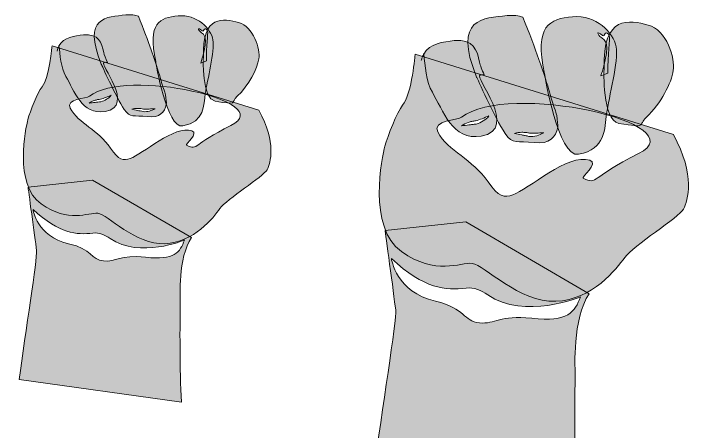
# Model space of a CAD drawing. Header units: inches. Extents: x 239 to 844, y -990 to -91.
# Drawn here: x 248.7 to 489.7, y -253.6 to -106.9 of the extents above; entities that cross this region are included whole.
import ezdxf

# ---------------------------------------------------------------- set-up
doc = ezdxf.new("R2010")
doc.units = ezdxf.units.IN
doc.header["$MEASUREMENT"] = 0
doc.layers.add('Layer 1', color=7, linetype='Continuous')

# ---------------------------------------------------------------- blocks, each defined once
blk = doc.blocks.new('block 16')
at = {"layer": 'Layer 1', "lineweight": 0}
for points, knots in [([(412.74, -128.41), (413.21, -128.32), (413.67, -128.31), (414.12, -128.37), (414.12, -128.37), (414.12, -128.37), (414.12, -128.37), (413.29, -126.54), (412.68, -124.98), (412.49, -123.98), (411.69, -119.78), (410.29, -115.7), (403.57, -116.36), (399.73, -116.73), (394.93, -117.31), (392.84, -121.08), (393.32, -124.89), (393.68, -130.77), (395.89, -134.5), (399.58, -140.71), (402.85, -151.62), (413.07, -149.89), (426.86, -147.55), (410.15, -128.93), (412.74, -128.41)], [0, 0, 0, 0, 1, 1, 1, 2, 2, 2, 3, 3, 3, 4, 4, 4, 5, 5, 5, 6, 6, 6, 7, 7, 7, 8, 8, 8, 8]), ([(413.36, -143.77), (414.15, -143.46), (414.93, -143.12), (415.77, -142.8), (415.21, -143.51), (414.53, -144.08), (413.78, -144.57), (413.03, -145.05), (412.2, -145.45), (411.26, -145.65), (410.76, -145.73), (410.38, -145.75), (409.96, -145.8), (409.54, -145.84), (409.12, -145.91), (408.7, -145.95), (407.86, -146.07), (407, -146.18), (406.11, -146.25), (406.85, -145.73), (407.66, -145.37), (408.5, -145.08), (408.91, -144.93), (409.35, -144.83), (409.78, -144.73), (410.21, -144.63), (410.7, -144.58), (411.04, -144.52), (411.8, -144.35), (412.58, -144.08), (413.36, -143.77)], [0, 0, 0, 0, 1, 1, 1, 2, 2, 2, 3, 3, 3, 4, 4, 4, 5, 5, 5, 6, 6, 6, 7, 7, 7, 8, 8, 8, 9, 9, 9, 10, 10, 10, 10])]:
    blk.add_open_spline(points, degree=3, knots=knots, dxfattribs=at)
blk = doc.blocks.new('block 15')
at = {"layer": 'Layer 1', "true_color": 0x1f9d48}
h = blk.add_hatch(color=114, dxfattribs=at)
h.dxf.hatch_style = 2
edge = h.paths.add_edge_path()
edge.add_spline(control_points=[(392.47, -121.86), (392.42, -121.99), (392.36, -122.11), (392.32, -122.24), (392.36, -122.11), (392.42, -121.98), (392.47, -121.86)], knot_values=[0, 0, 0, 0, 1, 1, 1, 2, 2, 2, 2], degree=3, periodic=1)
edge = h.paths.add_edge_path()
edge.add_spline(control_points=[(392.76, -121.23), (392.65, -121.43), (392.56, -121.64), (392.47, -121.86), (392.56, -121.64), (392.65, -121.43), (392.76, -121.23)], knot_values=[0, 0, 0, 0, 1, 1, 1, 2, 2, 2, 2], degree=3, periodic=1)
edge = h.paths.add_edge_path()
edge.add_spline(control_points=[(392.32, -122.24), (392.19, -122.6), (392.08, -122.98), (392, -123.39), (392.08, -122.98), (392.19, -122.6), (392.32, -122.24)], knot_values=[0, 0, 0, 0, 1, 1, 1, 2, 2, 2, 2], degree=3, periodic=1)
edge = h.paths.add_edge_path()
edge.add_spline(control_points=[(392.76, -121.23), (392.78, -121.18), (392.81, -121.13), (392.84, -121.08), (392.84, -121.07), (392.84, -121.06), (392.84, -121.05), (392.81, -121.1), (392.79, -121.17), (392.76, -121.23)], knot_values=[0, 0, 0, 0, 1, 1, 1, 2, 2, 2, 3, 3, 3, 3], degree=3, periodic=1)
edge = h.paths.add_edge_path()
edge.add_spline(control_points=[(412.74, -128.41), (413.21, -128.32), (413.67, -128.31), (414.12, -128.37), (414.12, -128.37), (414.12, -128.37), (414.12, -128.37), (413.29, -126.54), (412.68, -124.98), (412.49, -123.98), (411.69, -119.78), (410.29, -115.7), (403.57, -116.36), (399.73, -116.73), (394.93, -117.31), (392.84, -121.08), (393.32, -124.89), (393.68, -130.77), (395.89, -134.5), (399.58, -140.71), (402.85, -151.62), (413.07, -149.89), (426.86, -147.55), (410.15, -128.93), (412.74, -128.41)], knot_values=[0, 0, 0, 0, 1, 1, 1, 2, 2, 2, 3, 3, 3, 4, 4, 4, 5, 5, 5, 6, 6, 6, 7, 7, 7, 8, 8, 8, 8], degree=3, periodic=1)
edge = h.paths.add_edge_path()
edge.add_spline(control_points=[(413.36, -143.77), (414.15, -143.46), (414.93, -143.12), (415.77, -142.8), (415.21, -143.51), (414.53, -144.08), (413.78, -144.57), (413.03, -145.05), (412.2, -145.45), (411.26, -145.65), (410.76, -145.73), (410.38, -145.75), (409.96, -145.8), (409.54, -145.84), (409.12, -145.91), (408.7, -145.95), (407.86, -146.07), (407, -146.18), (406.11, -146.25), (406.85, -145.73), (407.66, -145.37), (408.5, -145.08), (408.91, -144.93), (409.35, -144.83), (409.78, -144.73), (410.21, -144.63), (410.7, -144.58), (411.04, -144.52), (411.8, -144.35), (412.58, -144.08), (413.36, -143.77)], knot_values=[0, 0, 0, 0, 1, 1, 1, 2, 2, 2, 3, 3, 3, 4, 4, 4, 5, 5, 5, 6, 6, 6, 7, 7, 7, 8, 8, 8, 9, 9, 9, 10, 10, 10, 10], degree=3, periodic=1)
at = {"layer": 'Layer 1', "lineweight": 0}
for points, knots in [([(392.32, -122.24), (392.19, -122.6), (392.08, -122.98), (392, -123.39), (392.08, -122.98), (392.19, -122.6), (392.32, -122.24)], [0, 0, 0, 0, 1, 1, 1, 2, 2, 2, 2]), ([(392.47, -121.86), (392.42, -121.99), (392.36, -122.11), (392.32, -122.24), (392.36, -122.11), (392.42, -121.98), (392.47, -121.86)], [0, 0, 0, 0, 1, 1, 1, 2, 2, 2, 2]), ([(392.76, -121.23), (392.65, -121.43), (392.56, -121.64), (392.47, -121.86), (392.56, -121.64), (392.65, -121.43), (392.76, -121.23)], [0, 0, 0, 0, 1, 1, 1, 2, 2, 2, 2]), ([(392.76, -121.23), (392.78, -121.18), (392.81, -121.13), (392.84, -121.08), (392.84, -121.07), (392.84, -121.06), (392.84, -121.05), (392.81, -121.1), (392.79, -121.17), (392.76, -121.23)], [0, 0, 0, 0, 1, 1, 1, 2, 2, 2, 3, 3, 3, 3])]:
    blk.add_open_spline(points, degree=3, knots=knots, dxfattribs=at)
at = {"layer": 'Layer 1'}
blk.add_blockref('block 16', (0, 0), dxfattribs=at)
blk = doc.blocks.new('block 14')
at = {"layer": 'Layer 1'}
blk.add_blockref('block 15', (0, 0), dxfattribs=at)
blk = doc.blocks.new('block 13')
at = {"layer": 'Layer 1', "true_color": 0x1f9d48}
h = blk.add_hatch(color=114, dxfattribs=at)
h.dxf.hatch_style = 2
edge = h.paths.add_edge_path()
edge.add_spline(control_points=[(439.58, -142.65), (439.44, -141.77), (439.21, -141.16), (439.02, -140.62), (437.5, -136.4), (437.21, -133.91), (433.32, -122.93), (431.85, -118.77), (429.99, -113.78), (427.71, -108.14), (426.29, -107.58), (424.49, -107.35), (422.13, -107.59), (413.92, -108.42), (402.89, -108.26), (411.44, -129.17), (411.44, -129.17), (417.74, -143.31), (421.52, -149.02), (424.13, -152.97), (425.61, -151.38), (431.81, -152.18), (437.07, -152.87), (439.25, -150.18), (439.97, -146.85), (440.08, -145.99), (439.86, -144.44), (439.58, -142.65)], knot_values=[0, 0, 0, 0, 1, 1, 1, 2, 2, 2, 3, 3, 3, 4, 4, 4, 5, 5, 5, 6, 6, 6, 7, 7, 7, 8, 8, 8, 9, 9, 9, 9], degree=3, periodic=1)
edge = h.paths.add_edge_path()
edge.add_spline(control_points=[(432.56, -149.74), (431.7, -149.96), (430.79, -150.08), (429.84, -149.97), (429.33, -149.89), (428.96, -149.79), (428.55, -149.7), (428.14, -149.61), (427.73, -149.55), (427.31, -149.46), (426.47, -149.3), (425.63, -149.14), (424.76, -148.92), (425.62, -148.66), (426.5, -148.57), (427.39, -148.56), (427.83, -148.55), (428.28, -148.59), (428.72, -148.63), (429.16, -148.68), (429.64, -148.78), (429.98, -148.83), (430.76, -148.91), (431.58, -148.9), (432.42, -148.85), (433.26, -148.8), (434.12, -148.72), (435.01, -148.69), (434.26, -149.18), (433.43, -149.51), (432.56, -149.74)], knot_values=[0, 0, 0, 0, 1, 1, 1, 2, 2, 2, 3, 3, 3, 4, 4, 4, 5, 5, 5, 6, 6, 6, 7, 7, 7, 8, 8, 8, 9, 9, 9, 10, 10, 10, 10], degree=3, periodic=1)
h = blk.add_hatch(color=114, dxfattribs=at)
h.dxf.hatch_style = 2
edge = h.paths.add_edge_path()
edge.add_spline(control_points=[(460.47, -118.49), (459.57, -113.57), (453.41, -107.19), (445.19, -107.96), (436.98, -108.73), (431.66, -111.04), (435.31, -128.03), (435.31, -128.03), (440.06, -157.59), (447.28, -156.28), (456.89, -154.53), (456.4, -147.03), (457.11, -142.07), (457.93, -136.34), (461.36, -123.41), (460.47, -118.49)], knot_values=[0, 0, 0, 0, 1, 1, 1, 2, 2, 2, 3, 3, 3, 4, 4, 4, 5, 5, 5, 5], degree=3, periodic=1)
edge = h.paths.add_edge_path()
edge.add_spline(control_points=[(455.08, -128.76), (455.08, -128.76), (458.91, -117.88), (456.24, -116.05), (453.75, -114.34), (453.51, -112.99), (454.93, -114.01), (456.36, -115.03), (456.08, -114.67), (456.6, -113.91), (457.12, -113.16), (457.68, -113.82), (458.06, -114.69), (458.43, -115.57), (457.43, -121.54), (457.55, -127.75), (457.55, -127.75), (455.08, -128.76), (455.08, -128.76)], knot_values=[0, 0, 0, 0, 1, 1, 1, 2, 2, 2, 3, 3, 3, 4, 4, 4, 5, 5, 5, 6, 6, 6, 6], degree=3, periodic=1)
h = blk.add_hatch(color=114, dxfattribs=at)
h.dxf.hatch_style = 2
edge = h.paths.add_edge_path()
edge.add_spline(control_points=[(456.23, -126.31), (456.23, -126.31), (455.42, -144.43), (461.48, -145.42), (471.73, -147.08), (467.98, -146.18), (471.11, -143.27), (476.21, -138.53), (479.9, -131.08), (480.58, -126.86), (481.27, -122.64), (478.26, -112.56), (471.73, -110.88), (465.19, -109.2), (455.65, -107.03), (456.23, -126.31)], knot_values=[0, 0, 0, 0, 1, 1, 1, 2, 2, 2, 3, 3, 3, 4, 4, 4, 5, 5, 5, 5], degree=3, periodic=1)
at = {"layer": 'Layer 1', "true_color": 0xea2625}
h = blk.add_hatch(color=20, dxfattribs=at)
h.dxf.hatch_style = 2
edge = h.paths.add_edge_path()
edge.add_spline(control_points=[(480.62, -149.36), (480.62, -149.36), (389.81, -121.16), (389.81, -121.16), (389.81, -121.16), (388.77, -134.88), (385.42, -139.07), (383.51, -141.46), (380.17, -149.85), (379.2, -153.43), (378.24, -157.02), (372.98, -181.91), (385.03, -190.46), (397.08, -199), (405.64, -194.17), (409.9, -194.59), (414.15, -195.01), (426.34, -208.48), (439.28, -207.91), (452.22, -207.34), (460.65, -196.5), (463.5, -192.48), (466.35, -188.47), (482.68, -178.41), (484.19, -175.49), (485.71, -172.57), (488.43, -163.63), (480.62, -149.36)], knot_values=[0, 0, 0, 0, 1, 1, 1, 2, 2, 2, 3, 3, 3, 4, 4, 4, 5, 5, 5, 6, 6, 6, 7, 7, 7, 8, 8, 8, 9, 9, 9, 9], degree=3, periodic=1)
edge = h.paths.add_edge_path()
edge.add_spline(control_points=[(468.34, -156.05), (451.24, -164.47), (454.24, -167.09), (448.86, -164.7), (448.05, -164.34), (454.56, -159.51), (451.18, -158.36), (443.67, -155.78), (429.49, -168.73), (424.12, -170.54), (421.23, -171.51), (419.11, -171.37), (415.47, -165.97), (410.01, -157.85), (401.47, -155.33), (397.8, -148.42), (395.65, -144.38), (404.98, -144.22), (406.18, -143.26), (422.1, -130.53), (489.71, -145.54), (468.34, -156.05)], knot_values=[0, 0, 0, 0, 1, 1, 1, 2, 2, 2, 3, 3, 3, 4, 4, 4, 5, 5, 5, 6, 6, 6, 7, 7, 7, 7], degree=3, periodic=1)
at = {"layer": 'Layer 1', "true_color": 0xfccf0c}
h = blk.add_hatch(color=40, dxfattribs=at)
h.dxf.hatch_style = 2
edge = h.paths.add_edge_path()
edge.add_spline(control_points=[(446.06, -232.23), (446.06, -232.23), (445.06, -213.98), (451, -205.23), (451, -205.23), (407.61, -179.98), (407.61, -179.98), (407.61, -179.98), (379.26, -183.08), (379.26, -183.08), (379.26, -183.08), (382.31, -205.26), (382.99, -210.85), (383.44, -214.54), (377.97, -247.02), (375.43, -267.44), (375.43, -267.44), (446.62, -277.4), (446.62, -277.4), (445.78, -263.43), (445.98, -243.56), (446.06, -232.23)], knot_values=[0, 0, 0, 0, 1, 1, 1, 2, 2, 2, 3, 3, 3, 4, 4, 4, 5, 5, 5, 6, 6, 6, 7, 7, 7, 7], degree=3, periodic=1)
edge = h.paths.add_edge_path()
edge.add_spline(control_points=[(430.83, -213.87), (419.38, -212.61), (418.04, -216.02), (412.42, -215.48), (406.8, -214.95), (407.57, -210.32), (397.01, -207.9), (383.09, -204.72), (381.48, -192.9), (381.48, -192.9), (393.23, -203.58), (400.42, -204.16), (407.77, -203.24), (410.53, -202.9), (413.05, -204.1), (415.34, -205.67), (428.3, -214.55), (447.95, -206.32), (447.95, -206.32), (445.99, -211.64), (443.65, -215.28), (430.83, -213.87)], knot_values=[0, 0, 0, 0, 1, 1, 1, 2, 2, 2, 3, 3, 3, 4, 4, 4, 5, 5, 5, 6, 6, 6, 7, 7, 7, 7], degree=3, periodic=1)
at = {"layer": 'Layer 1', "lineweight": 0}
for points, knots in [([(439.58, -142.65), (439.44, -141.77), (439.21, -141.16), (439.02, -140.62), (437.5, -136.4), (437.21, -133.91), (433.32, -122.93), (431.85, -118.77), (429.99, -113.78), (427.71, -108.14), (426.29, -107.58), (424.49, -107.35), (422.13, -107.59), (413.92, -108.42), (402.89, -108.26), (411.44, -129.17), (411.44, -129.17), (417.74, -143.31), (421.52, -149.02), (424.13, -152.97), (425.61, -151.38), (431.81, -152.18), (437.07, -152.87), (439.25, -150.18), (439.97, -146.85), (440.08, -145.99), (439.86, -144.44), (439.58, -142.65)], [0, 0, 0, 0, 1, 1, 1, 2, 2, 2, 3, 3, 3, 4, 4, 4, 5, 5, 5, 6, 6, 6, 7, 7, 7, 8, 8, 8, 9, 9, 9, 9]), ([(460.47, -118.49), (459.57, -113.57), (453.41, -107.19), (445.19, -107.96), (436.98, -108.73), (431.66, -111.04), (435.31, -128.03), (435.31, -128.03), (440.06, -157.59), (447.28, -156.28), (456.89, -154.53), (456.4, -147.03), (457.11, -142.07), (457.93, -136.34), (461.36, -123.41), (460.47, -118.49)], [0, 0, 0, 0, 1, 1, 1, 2, 2, 2, 3, 3, 3, 4, 4, 4, 5, 5, 5, 5]), ([(456.23, -126.31), (456.23, -126.31), (455.42, -144.43), (461.48, -145.42), (471.73, -147.08), (467.98, -146.18), (471.11, -143.27), (476.21, -138.53), (479.9, -131.08), (480.58, -126.86), (481.27, -122.64), (478.26, -112.56), (471.73, -110.88), (465.19, -109.2), (455.65, -107.03), (456.23, -126.31)], [0, 0, 0, 0, 1, 1, 1, 2, 2, 2, 3, 3, 3, 4, 4, 4, 5, 5, 5, 5]), ([(455.08, -128.76), (455.08, -128.76), (458.91, -117.88), (456.24, -116.05), (453.75, -114.34), (453.51, -112.99), (454.93, -114.01), (456.36, -115.03), (456.08, -114.67), (456.6, -113.91), (457.12, -113.16), (457.68, -113.82), (458.06, -114.69), (458.43, -115.57), (457.43, -121.54), (457.55, -127.75), (457.55, -127.75), (455.08, -128.76), (455.08, -128.76)], [0, 0, 0, 0, 1, 1, 1, 2, 2, 2, 3, 3, 3, 4, 4, 4, 5, 5, 5, 6, 6, 6, 6]), ([(480.62, -149.36), (480.62, -149.36), (389.81, -121.16), (389.81, -121.16), (389.81, -121.16), (388.77, -134.88), (385.42, -139.07), (383.51, -141.46), (380.17, -149.85), (379.2, -153.43), (378.24, -157.02), (372.98, -181.91), (385.03, -190.46), (397.08, -199), (405.64, -194.17), (409.9, -194.59), (414.15, -195.01), (426.34, -208.48), (439.28, -207.91), (452.22, -207.34), (460.65, -196.5), (463.5, -192.48), (466.35, -188.47), (482.68, -178.41), (484.19, -175.49), (485.71, -172.57), (488.43, -163.63), (480.62, -149.36)], [0, 0, 0, 0, 1, 1, 1, 2, 2, 2, 3, 3, 3, 4, 4, 4, 5, 5, 5, 6, 6, 6, 7, 7, 7, 8, 8, 8, 9, 9, 9, 9]), ([(468.34, -156.05), (451.24, -164.47), (454.24, -167.09), (448.86, -164.7), (448.05, -164.34), (454.56, -159.51), (451.18, -158.36), (443.67, -155.78), (429.49, -168.73), (424.12, -170.54), (421.23, -171.51), (419.11, -171.37), (415.47, -165.97), (410.01, -157.85), (401.47, -155.33), (397.8, -148.42), (395.65, -144.38), (404.98, -144.22), (406.18, -143.26), (422.1, -130.53), (489.71, -145.54), (468.34, -156.05)], [0, 0, 0, 0, 1, 1, 1, 2, 2, 2, 3, 3, 3, 4, 4, 4, 5, 5, 5, 6, 6, 6, 7, 7, 7, 7]), ([(432.56, -149.74), (431.7, -149.96), (430.79, -150.08), (429.84, -149.97), (429.33, -149.89), (428.96, -149.79), (428.55, -149.7), (428.14, -149.61), (427.73, -149.55), (427.31, -149.46), (426.47, -149.3), (425.63, -149.14), (424.76, -148.92), (425.62, -148.66), (426.5, -148.57), (427.39, -148.56), (427.83, -148.55), (428.28, -148.59), (428.72, -148.63), (429.16, -148.68), (429.64, -148.78), (429.98, -148.83), (430.76, -148.91), (431.58, -148.9), (432.42, -148.85), (433.26, -148.8), (434.12, -148.72), (435.01, -148.69), (434.26, -149.18), (433.43, -149.51), (432.56, -149.74)], [0, 0, 0, 0, 1, 1, 1, 2, 2, 2, 3, 3, 3, 4, 4, 4, 5, 5, 5, 6, 6, 6, 7, 7, 7, 8, 8, 8, 9, 9, 9, 10, 10, 10, 10]), ([(446.06, -232.23), (446.06, -232.23), (445.06, -213.98), (451, -205.23), (451, -205.23), (407.61, -179.98), (407.61, -179.98), (407.61, -179.98), (379.26, -183.08), (379.26, -183.08), (379.26, -183.08), (382.31, -205.26), (382.99, -210.85), (383.44, -214.54), (377.97, -247.02), (375.43, -267.44), (375.43, -267.44), (446.62, -277.4), (446.62, -277.4), (445.78, -263.43), (445.98, -243.56), (446.06, -232.23)], [0, 0, 0, 0, 1, 1, 1, 2, 2, 2, 3, 3, 3, 4, 4, 4, 5, 5, 5, 6, 6, 6, 7, 7, 7, 7]), ([(430.83, -213.87), (419.38, -212.61), (418.04, -216.02), (412.42, -215.48), (406.8, -214.95), (407.57, -210.32), (397.01, -207.9), (383.09, -204.72), (381.48, -192.9), (381.48, -192.9), (393.23, -203.58), (400.42, -204.16), (407.77, -203.24), (410.53, -202.9), (413.05, -204.1), (415.34, -205.67), (428.3, -214.55), (447.95, -206.32), (447.95, -206.32), (445.99, -211.64), (443.65, -215.28), (430.83, -213.87)], [0, 0, 0, 0, 1, 1, 1, 2, 2, 2, 3, 3, 3, 4, 4, 4, 5, 5, 5, 6, 6, 6, 7, 7, 7, 7])]:
    blk.add_open_spline(points, degree=3, knots=knots, dxfattribs=at)
at = {"layer": 'Layer 1'}
blk.add_blockref('block 14', (0, 0), dxfattribs=at)
blk = doc.blocks.new('block 20')
at = {"layer": 'Layer 1', "lineweight": 0}
for points, knots in [([(280.57, -124.02), (280.95, -123.95), (281.31, -123.95), (281.68, -123.99), (281.69, -124.02), (281.71, -124.06), (281.72, -124.09), (281.04, -122.58), (280.52, -121.29), (280.37, -120.48), (279.73, -117.12), (278.61, -113.85), (273.23, -114.37), (270.16, -114.67), (266.31, -115.14), (264.64, -118.15), (265.02, -121.21), (265.31, -125.91), (267.08, -128.9), (270.03, -133.87), (272.65, -142.6), (280.83, -141.22), (291.87, -139.34), (278.5, -124.44), (280.57, -124.02)], [0, 0, 0, 0, 1, 1, 1, 2, 2, 2, 3, 3, 3, 4, 4, 4, 5, 5, 5, 6, 6, 6, 7, 7, 7, 8, 8, 8, 8]), ([(281.07, -136.32), (281.7, -136.07), (282.33, -135.8), (283, -135.54), (282.55, -136.11), (282, -136.57), (281.4, -136.96), (280.8, -137.34), (280.14, -137.67), (279.39, -137.82), (278.98, -137.89), (278.68, -137.91), (278.34, -137.94), (278.01, -137.97), (277.68, -138.03), (277.34, -138.07), (276.66, -138.16), (275.98, -138.25), (275.27, -138.31), (275.85, -137.89), (276.5, -137.6), (277.17, -137.37), (277.51, -137.25), (277.85, -137.17), (278.2, -137.09), (278.55, -137.01), (278.93, -136.97), (279.21, -136.92), (279.82, -136.79), (280.45, -136.57), (281.07, -136.32)], [0, 0, 0, 0, 1, 1, 1, 2, 2, 2, 3, 3, 3, 4, 4, 4, 5, 5, 5, 6, 6, 6, 7, 7, 7, 8, 8, 8, 9, 9, 9, 10, 10, 10, 10])]:
    blk.add_open_spline(points, degree=3, knots=knots, dxfattribs=at)
blk = doc.blocks.new('block 19')
at = {"layer": 'Layer 1', "true_color": 0x1f9d48}
h = blk.add_hatch(color=114, dxfattribs=at)
h.dxf.hatch_style = 2
edge = h.paths.add_edge_path()
edge.add_spline(control_points=[(264.34, -118.78), (264.3, -118.88), (264.26, -118.97), (264.22, -119.08), (264.26, -118.97), (264.3, -118.88), (264.34, -118.78)], knot_values=[0, 0, 0, 0, 1, 1, 1, 2, 2, 2, 2], degree=3, periodic=1)
edge = h.paths.add_edge_path()
edge.add_spline(control_points=[(264.57, -118.27), (264.49, -118.43), (264.42, -118.6), (264.34, -118.78), (264.41, -118.6), (264.49, -118.43), (264.57, -118.27)], knot_values=[0, 0, 0, 0, 1, 1, 1, 2, 2, 2, 2], degree=3, periodic=1)
edge = h.paths.add_edge_path()
edge.add_spline(control_points=[(280.57, -124.02), (280.95, -123.95), (281.31, -123.95), (281.68, -123.99), (281.69, -124.02), (281.71, -124.06), (281.72, -124.09), (281.04, -122.58), (280.52, -121.29), (280.37, -120.48), (279.73, -117.12), (278.61, -113.85), (273.23, -114.37), (270.16, -114.67), (266.31, -115.14), (264.64, -118.15), (265.02, -121.21), (265.31, -125.91), (267.08, -128.9), (270.03, -133.87), (272.65, -142.6), (280.83, -141.22), (291.87, -139.34), (278.5, -124.44), (280.57, -124.02)], knot_values=[0, 0, 0, 0, 1, 1, 1, 2, 2, 2, 3, 3, 3, 4, 4, 4, 5, 5, 5, 6, 6, 6, 7, 7, 7, 8, 8, 8, 8], degree=3, periodic=1)
edge = h.paths.add_edge_path()
edge.add_spline(control_points=[(281.07, -136.32), (281.7, -136.07), (282.33, -135.8), (283, -135.54), (282.55, -136.11), (282, -136.57), (281.4, -136.96), (280.8, -137.34), (280.14, -137.67), (279.39, -137.82), (278.98, -137.89), (278.68, -137.91), (278.34, -137.94), (278.01, -137.97), (277.68, -138.03), (277.34, -138.07), (276.66, -138.16), (275.98, -138.25), (275.27, -138.31), (275.85, -137.89), (276.5, -137.6), (277.17, -137.37), (277.51, -137.25), (277.85, -137.17), (278.2, -137.09), (278.55, -137.01), (278.93, -136.97), (279.21, -136.92), (279.82, -136.79), (280.45, -136.57), (281.07, -136.32)], knot_values=[0, 0, 0, 0, 1, 1, 1, 2, 2, 2, 3, 3, 3, 4, 4, 4, 5, 5, 5, 6, 6, 6, 7, 7, 7, 8, 8, 8, 9, 9, 9, 10, 10, 10, 10], degree=3, periodic=1)
edge = h.paths.add_edge_path()
edge.add_spline(control_points=[(264.57, -118.27), (264.59, -118.23), (264.62, -118.19), (264.64, -118.15), (264.64, -118.14), (264.64, -118.13), (264.64, -118.13), (264.61, -118.17), (264.6, -118.23), (264.57, -118.27)], knot_values=[0, 0, 0, 0, 1, 1, 1, 2, 2, 2, 3, 3, 3, 3], degree=3, periodic=1)
edge = h.paths.add_edge_path()
edge.add_spline(control_points=[(264.22, -119.08), (264.12, -119.37), (264.03, -119.67), (263.97, -120), (264.03, -119.67), (264.12, -119.37), (264.22, -119.08)], knot_values=[0, 0, 0, 0, 1, 1, 1, 2, 2, 2, 2], degree=3, periodic=1)
at = {"layer": 'Layer 1', "lineweight": 0}
for points, knots in [([(264.22, -119.08), (264.12, -119.37), (264.03, -119.67), (263.97, -120), (264.03, -119.67), (264.12, -119.37), (264.22, -119.08)], [0, 0, 0, 0, 1, 1, 1, 2, 2, 2, 2]), ([(264.34, -118.78), (264.3, -118.88), (264.26, -118.97), (264.22, -119.08), (264.26, -118.97), (264.3, -118.88), (264.34, -118.78)], [0, 0, 0, 0, 1, 1, 1, 2, 2, 2, 2]), ([(264.57, -118.27), (264.49, -118.43), (264.42, -118.6), (264.34, -118.78), (264.41, -118.6), (264.49, -118.43), (264.57, -118.27)], [0, 0, 0, 0, 1, 1, 1, 2, 2, 2, 2]), ([(264.57, -118.27), (264.59, -118.23), (264.62, -118.19), (264.64, -118.15), (264.64, -118.14), (264.64, -118.13), (264.64, -118.13), (264.61, -118.17), (264.6, -118.23), (264.57, -118.27)], [0, 0, 0, 0, 1, 1, 1, 2, 2, 2, 3, 3, 3, 3])]:
    blk.add_open_spline(points, degree=3, knots=knots, dxfattribs=at)
at = {"layer": 'Layer 1'}
blk.add_blockref('block 20', (0, 0), dxfattribs=at)
blk = doc.blocks.new('block 18')
at = {"layer": 'Layer 1'}
blk.add_blockref('block 19', (0, 0), dxfattribs=at)
blk = doc.blocks.new('block 17')
at = {"layer": 'Layer 1', "true_color": 0x1f9d48}
h = blk.add_hatch(color=114, dxfattribs=at)
h.dxf.hatch_style = 2
edge = h.paths.add_edge_path()
edge.add_spline(control_points=[(302.06, -135.43), (301.95, -134.72), (301.77, -134.23), (301.61, -133.79), (300.39, -130.42), (300.17, -128.42), (297.05, -119.63), (295.87, -116.31), (294.38, -112.31), (292.56, -107.79), (291.42, -107.35), (289.98, -107.16), (288.09, -107.35), (281.52, -108.02), (272.69, -107.89), (279.53, -124.63), (279.53, -124.63), (284.58, -135.95), (287.6, -140.52), (289.69, -143.68), (290.88, -142.41), (295.84, -143.06), (300.05, -143.6), (301.79, -141.45), (302.37, -138.79), (302.46, -138.09), (302.28, -136.86), (302.06, -135.43)], knot_values=[0, 0, 0, 0, 1, 1, 1, 2, 2, 2, 3, 3, 3, 4, 4, 4, 5, 5, 5, 6, 6, 6, 7, 7, 7, 8, 8, 8, 9, 9, 9, 9], degree=3, periodic=1)
edge = h.paths.add_edge_path()
edge.add_spline(control_points=[(296.44, -141.1), (295.75, -141.27), (295.02, -141.37), (294.26, -141.28), (293.86, -141.22), (293.56, -141.14), (293.23, -141.07), (292.9, -140.99), (292.57, -140.94), (292.24, -140.87), (291.57, -140.75), (290.89, -140.62), (290.2, -140.45), (290.88, -140.24), (291.59, -140.16), (292.3, -140.16), (292.66, -140.15), (293.01, -140.18), (293.37, -140.21), (293.72, -140.25), (294.1, -140.33), (294.38, -140.37), (295, -140.44), (295.66, -140.43), (296.33, -140.39), (297, -140.35), (297.69, -140.29), (298.4, -140.26), (297.8, -140.65), (297.14, -140.92), (296.44, -141.1)], knot_values=[0, 0, 0, 0, 1, 1, 1, 2, 2, 2, 3, 3, 3, 4, 4, 4, 5, 5, 5, 6, 6, 6, 7, 7, 7, 8, 8, 8, 9, 9, 9, 10, 10, 10, 10], degree=3, periodic=1)
h = blk.add_hatch(color=114, dxfattribs=at)
h.dxf.hatch_style = 2
edge = h.paths.add_edge_path()
edge.add_spline(control_points=[(318.78, -116.08), (318.07, -112.14), (313.13, -107.03), (306.56, -107.65), (299.98, -108.27), (295.72, -110.12), (298.64, -123.72), (298.64, -123.72), (302.45, -147.38), (308.22, -146.33), (315.92, -144.94), (315.53, -138.93), (316.09, -134.96), (316.75, -130.37), (319.5, -120.02), (318.78, -116.08)], knot_values=[0, 0, 0, 0, 1, 1, 1, 2, 2, 2, 3, 3, 3, 4, 4, 4, 5, 5, 5, 5], degree=3, periodic=1)
edge = h.paths.add_edge_path()
edge.add_spline(control_points=[(314.47, -124.3), (314.47, -124.3), (317.53, -115.6), (315.4, -114.13), (313.41, -112.76), (313.21, -111.67), (314.35, -112.49), (315.49, -113.31), (315.27, -113.02), (315.69, -112.41), (316.1, -111.81), (316.56, -112.34), (316.85, -113.04), (317.15, -113.74), (316.35, -118.52), (316.45, -123.49), (316.45, -123.49), (314.47, -124.3), (314.47, -124.3)], knot_values=[0, 0, 0, 0, 1, 1, 1, 2, 2, 2, 3, 3, 3, 4, 4, 4, 5, 5, 5, 6, 6, 6, 6], degree=3, periodic=1)
h = blk.add_hatch(color=114, dxfattribs=at)
h.dxf.hatch_style = 2
edge = h.paths.add_edge_path()
edge.add_spline(control_points=[(315.39, -122.34), (315.39, -122.34), (314.74, -136.85), (319.59, -137.64), (327.8, -138.97), (324.8, -138.25), (327.3, -135.92), (331.39, -132.12), (334.34, -126.16), (334.89, -122.78), (335.44, -119.4), (333.03, -111.33), (327.8, -109.99), (322.57, -108.64), (314.92, -106.91), (315.39, -122.34)], knot_values=[0, 0, 0, 0, 1, 1, 1, 2, 2, 2, 3, 3, 3, 4, 4, 4, 5, 5, 5, 5], degree=3, periodic=1)
at = {"layer": 'Layer 1', "true_color": 0xea2625}
h = blk.add_hatch(color=20, dxfattribs=at)
h.dxf.hatch_style = 2
edge = h.paths.add_edge_path()
edge.add_spline(control_points=[(334.92, -140.8), (334.92, -140.8), (262.22, -118.22), (262.22, -118.22), (262.22, -118.22), (261.38, -129.2), (258.7, -132.56), (257.17, -134.47), (254.5, -141.18), (253.72, -144.06), (252.95, -146.93), (248.74, -166.85), (258.39, -173.7), (268.03, -180.54), (274.89, -176.67), (278.3, -177.01), (281.7, -177.34), (291.46, -188.13), (301.82, -187.67), (312.18, -187.21), (318.93, -178.54), (321.21, -175.32), (323.49, -172.11), (336.57, -164.05), (337.78, -161.71), (338.99, -159.38), (341.17, -152.22), (334.92, -140.8)], knot_values=[0, 0, 0, 0, 1, 1, 1, 2, 2, 2, 3, 3, 3, 4, 4, 4, 5, 5, 5, 6, 6, 6, 7, 7, 7, 8, 8, 8, 9, 9, 9, 9], degree=3, periodic=1)
edge = h.paths.add_edge_path()
edge.add_spline(control_points=[(325.09, -146.15), (311.39, -152.89), (313.8, -154.99), (309.49, -153.08), (308.84, -152.79), (314.05, -148.92), (311.35, -148), (305.33, -145.93), (293.98, -156.3), (289.68, -157.75), (287.37, -158.53), (285.67, -158.42), (282.76, -154.09), (278.39, -147.6), (271.55, -145.58), (268.61, -140.04), (266.89, -136.81), (274.36, -136.68), (275.32, -135.92), (288.07, -125.72), (342.19, -137.73), (325.09, -146.15)], knot_values=[0, 0, 0, 0, 1, 1, 1, 2, 2, 2, 3, 3, 3, 4, 4, 4, 5, 5, 5, 6, 6, 6, 7, 7, 7, 7], degree=3, periodic=1)
at = {"layer": 'Layer 1', "true_color": 0xfccf0c}
h = blk.add_hatch(color=40, dxfattribs=at)
h.dxf.hatch_style = 2
edge = h.paths.add_edge_path()
edge.add_spline(control_points=[(307.25, -207.15), (307.25, -207.15), (306.45, -192.53), (311.2, -185.53), (311.2, -185.53), (276.47, -165.31), (276.47, -165.31), (276.47, -165.31), (253.77, -167.79), (253.77, -167.79), (253.77, -167.79), (256.21, -185.55), (256.75, -190.02), (257.11, -192.98), (252.74, -218.98), (250.7, -235.33), (250.7, -235.33), (307.69, -243.3), (307.69, -243.3), (307.03, -232.12), (307.18, -216.22), (307.25, -207.15)], knot_values=[0, 0, 0, 0, 1, 1, 1, 2, 2, 2, 3, 3, 3, 4, 4, 4, 5, 5, 5, 6, 6, 6, 7, 7, 7, 7], degree=3, periodic=1)
edge = h.paths.add_edge_path()
edge.add_spline(control_points=[(295.05, -192.44), (285.89, -191.43), (284.82, -194.17), (280.32, -193.74), (275.82, -193.3), (276.43, -189.6), (267.98, -187.67), (256.84, -185.12), (255.55, -175.66), (255.55, -175.66), (264.96, -184.21), (270.71, -184.67), (276.59, -183.93), (278.8, -183.66), (280.82, -184.62), (282.65, -185.88), (293.03, -192.99), (308.76, -186.4), (308.76, -186.4), (307.2, -190.66), (305.32, -193.57), (295.05, -192.44)], knot_values=[0, 0, 0, 0, 1, 1, 1, 2, 2, 2, 3, 3, 3, 4, 4, 4, 5, 5, 5, 6, 6, 6, 7, 7, 7, 7], degree=3, periodic=1)
at = {"layer": 'Layer 1', "lineweight": 0}
for points, knots in [([(302.06, -135.43), (301.95, -134.72), (301.77, -134.23), (301.61, -133.79), (300.39, -130.42), (300.17, -128.42), (297.05, -119.63), (295.87, -116.31), (294.38, -112.31), (292.56, -107.79), (291.42, -107.35), (289.98, -107.16), (288.09, -107.35), (281.52, -108.02), (272.69, -107.89), (279.53, -124.63), (279.53, -124.63), (284.58, -135.95), (287.6, -140.52), (289.69, -143.68), (290.88, -142.41), (295.84, -143.06), (300.05, -143.6), (301.79, -141.45), (302.37, -138.79), (302.46, -138.09), (302.28, -136.86), (302.06, -135.43)], [0, 0, 0, 0, 1, 1, 1, 2, 2, 2, 3, 3, 3, 4, 4, 4, 5, 5, 5, 6, 6, 6, 7, 7, 7, 8, 8, 8, 9, 9, 9, 9]), ([(318.78, -116.08), (318.07, -112.14), (313.13, -107.03), (306.56, -107.65), (299.98, -108.27), (295.72, -110.12), (298.64, -123.72), (298.64, -123.72), (302.45, -147.38), (308.22, -146.33), (315.92, -144.94), (315.53, -138.93), (316.09, -134.96), (316.75, -130.37), (319.5, -120.02), (318.78, -116.08)], [0, 0, 0, 0, 1, 1, 1, 2, 2, 2, 3, 3, 3, 4, 4, 4, 5, 5, 5, 5]), ([(315.39, -122.34), (315.39, -122.34), (314.74, -136.85), (319.59, -137.64), (327.8, -138.97), (324.8, -138.25), (327.3, -135.92), (331.39, -132.12), (334.34, -126.16), (334.89, -122.78), (335.44, -119.4), (333.03, -111.33), (327.8, -109.99), (322.57, -108.64), (314.92, -106.91), (315.39, -122.34)], [0, 0, 0, 0, 1, 1, 1, 2, 2, 2, 3, 3, 3, 4, 4, 4, 5, 5, 5, 5]), ([(314.47, -124.3), (314.47, -124.3), (317.53, -115.6), (315.4, -114.13), (313.41, -112.76), (313.21, -111.67), (314.35, -112.49), (315.49, -113.31), (315.27, -113.02), (315.69, -112.41), (316.1, -111.81), (316.56, -112.34), (316.85, -113.04), (317.15, -113.74), (316.35, -118.52), (316.45, -123.49), (316.45, -123.49), (314.47, -124.3), (314.47, -124.3)], [0, 0, 0, 0, 1, 1, 1, 2, 2, 2, 3, 3, 3, 4, 4, 4, 5, 5, 5, 6, 6, 6, 6]), ([(334.92, -140.8), (334.92, -140.8), (262.22, -118.22), (262.22, -118.22), (262.22, -118.22), (261.38, -129.2), (258.7, -132.56), (257.17, -134.47), (254.5, -141.18), (253.72, -144.06), (252.95, -146.93), (248.74, -166.85), (258.39, -173.7), (268.03, -180.54), (274.89, -176.67), (278.3, -177.01), (281.7, -177.34), (291.46, -188.13), (301.82, -187.67), (312.18, -187.21), (318.93, -178.54), (321.21, -175.32), (323.49, -172.11), (336.57, -164.05), (337.78, -161.71), (338.99, -159.38), (341.17, -152.22), (334.92, -140.8)], [0, 0, 0, 0, 1, 1, 1, 2, 2, 2, 3, 3, 3, 4, 4, 4, 5, 5, 5, 6, 6, 6, 7, 7, 7, 8, 8, 8, 9, 9, 9, 9]), ([(325.09, -146.15), (311.39, -152.89), (313.8, -154.99), (309.49, -153.08), (308.84, -152.79), (314.05, -148.92), (311.35, -148), (305.33, -145.93), (293.98, -156.3), (289.68, -157.75), (287.37, -158.53), (285.67, -158.42), (282.76, -154.09), (278.39, -147.6), (271.55, -145.58), (268.61, -140.04), (266.89, -136.81), (274.36, -136.68), (275.32, -135.92), (288.07, -125.72), (342.19, -137.73), (325.09, -146.15)], [0, 0, 0, 0, 1, 1, 1, 2, 2, 2, 3, 3, 3, 4, 4, 4, 5, 5, 5, 6, 6, 6, 7, 7, 7, 7]), ([(296.44, -141.1), (295.75, -141.27), (295.02, -141.37), (294.26, -141.28), (293.86, -141.22), (293.56, -141.14), (293.23, -141.07), (292.9, -140.99), (292.57, -140.94), (292.24, -140.87), (291.57, -140.75), (290.89, -140.62), (290.2, -140.45), (290.88, -140.24), (291.59, -140.16), (292.3, -140.16), (292.66, -140.15), (293.01, -140.18), (293.37, -140.21), (293.72, -140.25), (294.1, -140.33), (294.38, -140.37), (295, -140.44), (295.66, -140.43), (296.33, -140.39), (297, -140.35), (297.69, -140.29), (298.4, -140.26), (297.8, -140.65), (297.14, -140.92), (296.44, -141.1)], [0, 0, 0, 0, 1, 1, 1, 2, 2, 2, 3, 3, 3, 4, 4, 4, 5, 5, 5, 6, 6, 6, 7, 7, 7, 8, 8, 8, 9, 9, 9, 10, 10, 10, 10]), ([(307.25, -207.15), (307.25, -207.15), (306.45, -192.53), (311.2, -185.53), (311.2, -185.53), (276.47, -165.31), (276.47, -165.31), (276.47, -165.31), (253.77, -167.79), (253.77, -167.79), (253.77, -167.79), (256.21, -185.55), (256.75, -190.02), (257.11, -192.98), (252.74, -218.98), (250.7, -235.33), (250.7, -235.33), (307.69, -243.3), (307.69, -243.3), (307.03, -232.12), (307.18, -216.22), (307.25, -207.15)], [0, 0, 0, 0, 1, 1, 1, 2, 2, 2, 3, 3, 3, 4, 4, 4, 5, 5, 5, 6, 6, 6, 7, 7, 7, 7]), ([(295.05, -192.44), (285.89, -191.43), (284.82, -194.17), (280.32, -193.74), (275.82, -193.3), (276.43, -189.6), (267.98, -187.67), (256.84, -185.12), (255.55, -175.66), (255.55, -175.66), (264.96, -184.21), (270.71, -184.67), (276.59, -183.93), (278.8, -183.66), (280.82, -184.62), (282.65, -185.88), (293.03, -192.99), (308.76, -186.4), (308.76, -186.4), (307.2, -190.66), (305.32, -193.57), (295.05, -192.44)], [0, 0, 0, 0, 1, 1, 1, 2, 2, 2, 3, 3, 3, 4, 4, 4, 5, 5, 5, 6, 6, 6, 7, 7, 7, 7])]:
    blk.add_open_spline(points, degree=3, knots=knots, dxfattribs=at)
at = {"layer": 'Layer 1'}
blk.add_blockref('block 18', (0, 0), dxfattribs=at)
blk = doc.blocks.new('block 2')
at = {"layer": 'Layer 1'}
for name in ['block 17', 'block 13']:
    blk.add_blockref(name, (0, 0), dxfattribs=at)

msp = doc.modelspace()

# ---------------------------------------------------------------- block references
at = {"layer": 'Layer 1'}
msp.add_blockref('block 2', (0, 0), dxfattribs=at)

doc.saveas('drawing.dxf')
